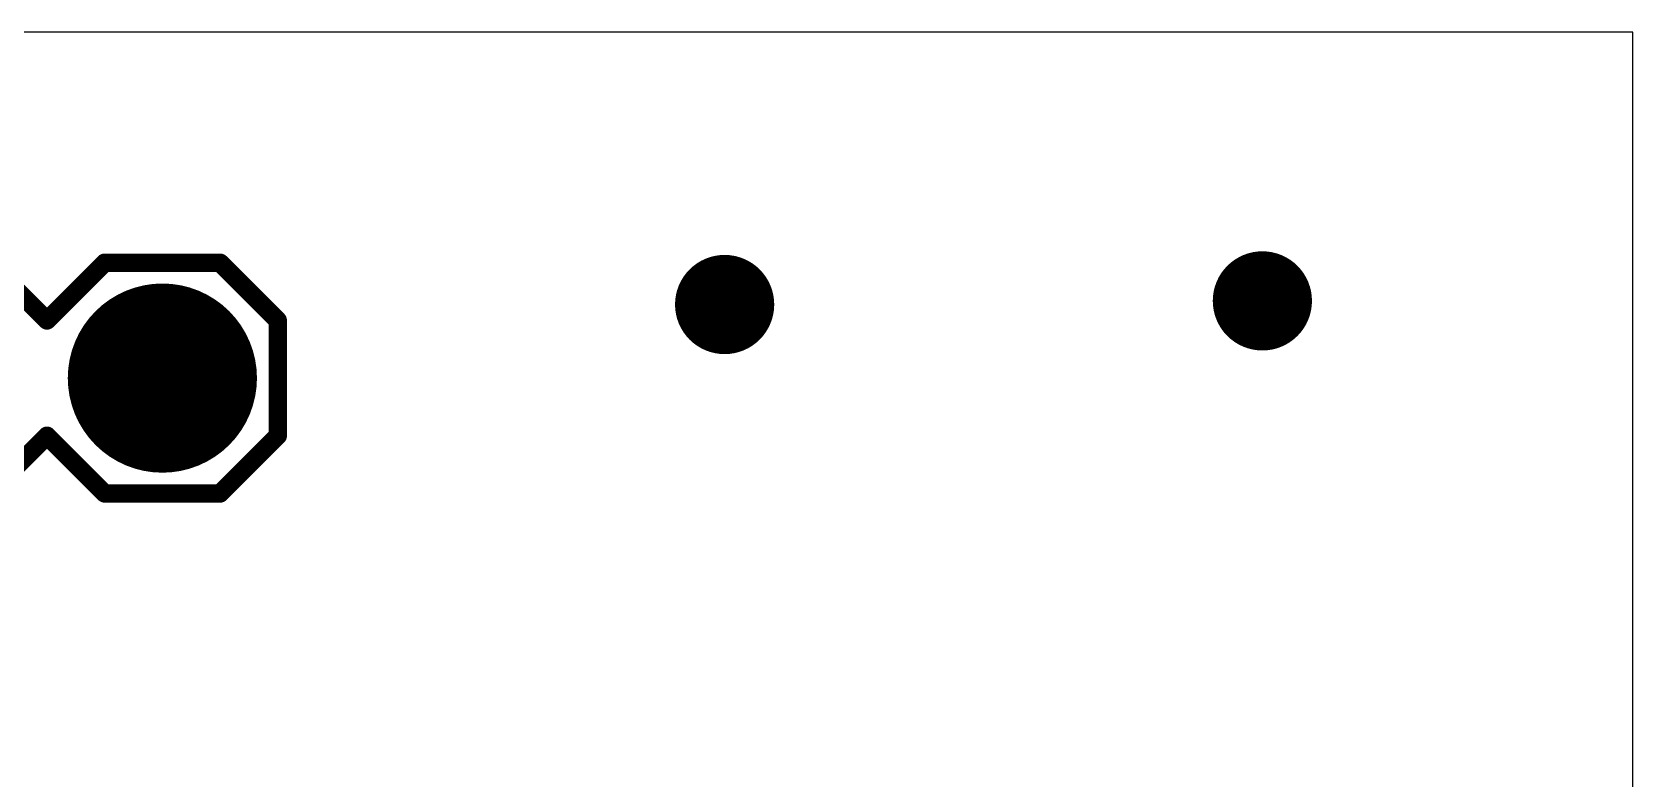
# Model space of a CAD drawing. Extents: x 0 to 40, y 0 to 40.
# Drawn here: x 22.37 to 40, y 31.78 to 40 of the extents above; entities that cross this region are included whole.
import ezdxf

# ---------------------------------------------------------------- set-up
doc = ezdxf.new("R2010")
doc.units = 0
for name, color, linetype in [('17', 94, 'CONTINUOUS'), ('20', 30, 'CONTINUOUS'), ('21', 250, 'CONTINUOUS'), ('29', 250, 'CONTINUOUS')]:
    doc.layers.add(name, color=color, linetype=linetype)

# ---------------------------------------------------------------- blocks, each defined once
blk = doc.blocks.new('ROUNDP')
at = {"const_width": 0.5}
blk.add_lwpolyline([(0, -0.25, 1), (0, 0.25, 1), (0, -0.25)], format="xyb", dxfattribs=at)

msp = doc.modelspace()

# ---------------------------------------------------------------- linework, layer by layer
at = {"layer": '20'}
for p, q in [((40, 40), (0, 40)), ((40, 0), (40, 40))]:
    msp.add_line(p, q, dxfattribs=at)
at = {"layer": '21', "const_width": 0.2032}
for points in [[(21.905, 37.46), (22.54, 36.825)], [(23.175, 37.46), (22.54, 36.825)], [(23.175, 37.46), (24.445, 37.46)], [(24.445, 37.46), (25.08, 36.825)], [(25.08, 36.825), (25.08, 35.555)], [(22.54, 35.555), (21.905, 34.92)], [(22.54, 35.555), (23.175, 34.92)], [(25.08, 35.555), (24.445, 34.92)], [(24.445, 34.92), (23.175, 34.92)]]:
    msp.add_lwpolyline(points, dxfattribs=at)
at = {"layer": '21', "const_width": 0.1016}
for points in [[(23.175, 37.5108, 1), (23.175, 37.4092)], [(23.2109, 37.4241, 1), (23.1391, 37.4959)], [(24.4809, 37.4959, 1), (24.4091, 37.4241)], [(24.445, 37.4092, 1), (24.445, 37.5108)], [(22.5041, 36.8609, 1), (22.5759, 36.7891)], [(22.5041, 36.7891, 1), (22.5759, 36.8609)], [(25.1308, 36.825, 1), (25.0292, 36.825)], [(25.0441, 36.7891, 1), (25.1159, 36.8609)], [(22.5759, 35.5909, 1), (22.5041, 35.5191)], [(22.5759, 35.5191, 1), (22.5041, 35.5909)], [(25.0292, 35.555, 1), (25.1308, 35.555)], [(25.1159, 35.5191, 1), (25.0441, 35.5909)], [(23.175, 34.9708, 1), (23.175, 34.8692)], [(23.1391, 34.8841, 1), (23.2109, 34.9559)], [(24.4091, 34.9559, 1), (24.4809, 34.8841)], [(24.445, 34.8692, 1), (24.445, 34.9708)]]:
    msp.add_lwpolyline(points, format="xyb", dxfattribs=at)

# ---------------------------------------------------------------- block references
at = {"layer": '17', "xscale": 0.889, "yscale": 0.889}
for p in [(30, 37), (30, 37), (35.92, 37.04), (35.92, 37.04)]:
    msp.add_blockref('ROUNDP', p, dxfattribs=at)
at = {"layer": '17', "xscale": 1.8796, "yscale": 1.8796, "rotation": 90}
msp.add_blockref('ROUNDP', (23.81, 36.19), dxfattribs=at)
msp.add_blockref('ROUNDP', (23.81, 36.19), dxfattribs=at)
at = {"layer": '29', "xscale": 1.0922, "yscale": 1.0922}
for p in [(30, 37), (35.92, 37.04)]:
    msp.add_blockref('ROUNDP', p, dxfattribs=at)
at = {"layer": '29', "xscale": 2.0828, "yscale": 2.0828, "rotation": 90}
msp.add_blockref('ROUNDP', (23.81, 36.19), dxfattribs=at)

doc.saveas('drawing.dxf')
